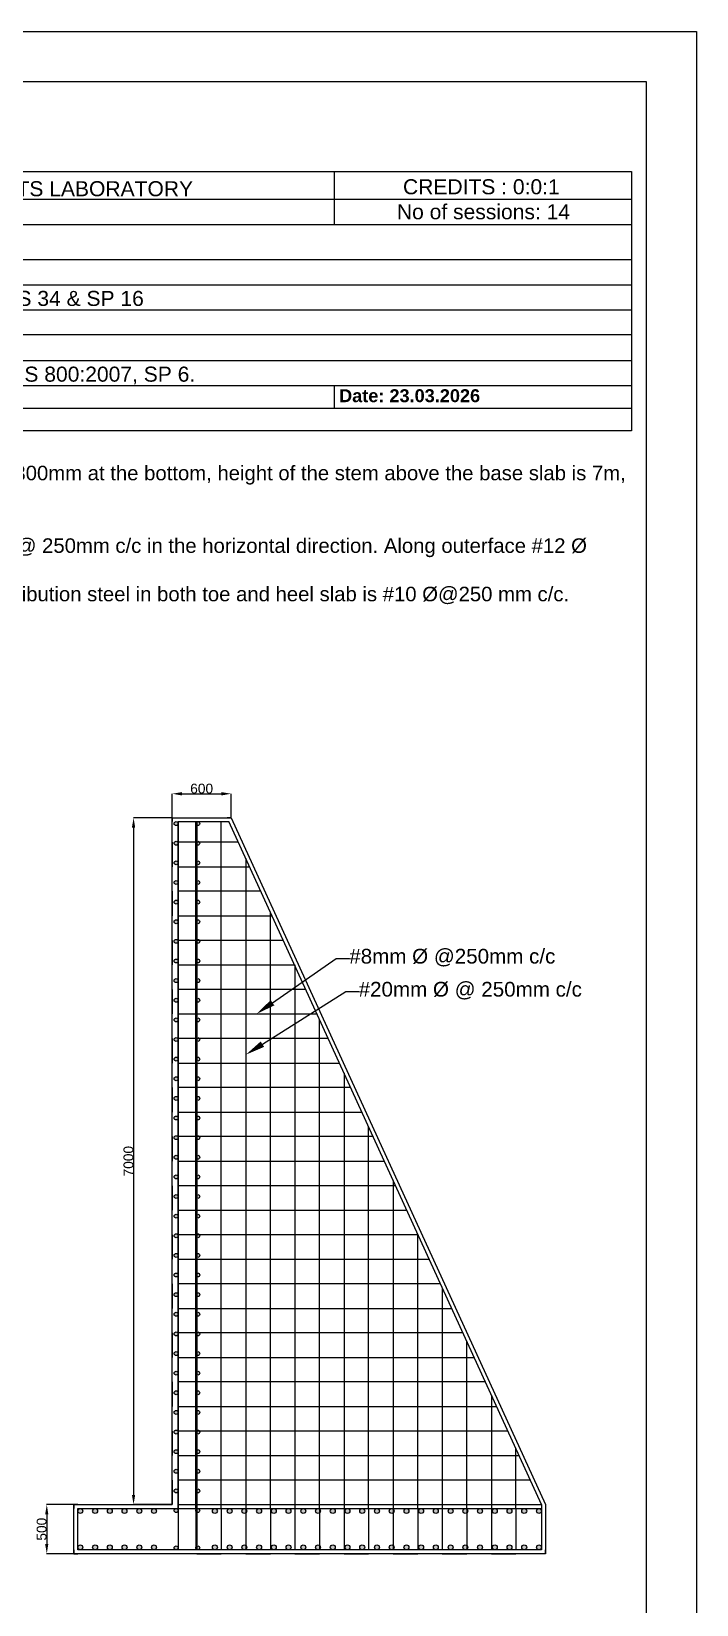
# Model space of a CAD drawing. Header units: millimetres. Extents: x 58889 to 99649, y 11169 to 36356.
# Drawn here: x 69699 to 76471, y 20277 to 36307 of the extents above; entities that cross this region are included whole.
import ezdxf
from ezdxf import colors
from ezdxf.entities.mleader import LeaderData, LeaderLine
from ezdxf.math import Vec2, Vec3

# ---------------------------------------------------------------- set-up
doc = ezdxf.new("R2010")
doc.units = ezdxf.units.MM
doc.styles.get("Standard").update_dxf_attribs({"font": 'arial.ttf'})
doc.dimstyles.new('ISO-25', dxfattribs={"dimtxt": 2.5, "dimasz": 2.5, "dimexe": 1.25, "dimexo": 0.625, "dimtad": 1, "dimtxsty": 'Standard', "dimcen": 2.5, "dimadec": 0, "dimazin": 0, "dimtfac": 1, "dimtmove": 0, "dimatfit": 3, "dimfxl": 1, "dimarcsym": 0})

# ---------------------------------------------------------------- blocks, each defined once
blk = doc.blocks.new('*U58')
blk.add_circle((25, -25), 25)
blk = doc.blocks.new('*U59')
at = {"color": 0, "linetype": 'ByBlock', "lineweight": -2, "transparency": 16777216}
for p in [(70172, 21255), (70322, 21255), (70472, 21255), (70622, 21255), (70772, 21255), (70922, 21255)]:
    blk.add_blockref('*U58', p, dxfattribs=at)
blk = doc.blocks.new('*U65')
blk.add_circle((25, 25), 25)
blk = doc.blocks.new('*U66')
at = {"color": 0, "linetype": 'ByBlock', "lineweight": -2, "transparency": 16777216}
for p in [(70172, 20835), (70322, 20835), (70472, 20835), (70622, 20835), (70772, 20835), (70922, 20835)]:
    blk.add_blockref('*U65', p, dxfattribs=at)
blk = doc.blocks.new('*U60')
blk.add_circle((20, -20), 20)
blk = doc.blocks.new('*U61')
at = {"color": 0, "linetype": 'ByBlock', "lineweight": -2, "transparency": 16777216, "rotation": 269.9999999999999}
for p in [(71192, 28255), (71192, 28055), (71192, 27855), (71192, 27655), (71192, 27455), (71192, 27255), (71192, 27055), (71192, 26855), (71192, 26655), (71192, 26455), (71192, 26255), (71192, 26055), (71192, 25855), (71192, 25655), (71192, 25455), (71192, 25255), (71192, 25055), (71192, 24855), (71192, 24655), (71192, 24455), (71192, 24255), (71192, 24055), (71192, 23855), (71192, 23655), (71192, 23455), (71192, 23255), (71192, 23055), (71192, 22855), (71192, 22655), (71192, 22455), (71192, 22255), (71192, 22055), (71192, 21855), (71192, 21655), (71192, 21455)]:
    blk.add_blockref('*U60', p, dxfattribs=at)
blk = doc.blocks.new('*U62')
blk.add_circle((20, 20), 20)
blk = doc.blocks.new('*U67')
at = {"color": 0, "linetype": 'ByBlock', "lineweight": -2, "transparency": 16777216, "rotation": 269.9999999999999}
for p in [(71372, 28255), (71372, 28055), (71372, 27855), (71372, 27655), (71372, 27455), (71372, 27255), (71372, 27055), (71372, 26855), (71372, 26655), (71372, 26455), (71372, 26255), (71372, 26055), (71372, 25855), (71372, 25655), (71372, 25455), (71372, 25255), (71372, 25055), (71372, 24855), (71372, 24655), (71372, 24455), (71372, 24255), (71372, 24055), (71372, 23855), (71372, 23655), (71372, 23455), (71372, 23255), (71372, 23055), (71372, 22855), (71372, 22655), (71372, 22455), (71372, 22255), (71372, 22055), (71372, 21855), (71372, 21655), (71372, 21455)]:
    blk.add_blockref('*U62', p, dxfattribs=at)
blk = doc.blocks.new('*U68')
blk.add_circle((25, -25), 25)
blk = doc.blocks.new('*U69')
at = {"color": 0, "linetype": 'ByBlock', "lineweight": -2, "transparency": 16777216, "rotation": 180}
for p in [(71592, 20835), (71742, 20835), (71892, 20835), (72042, 20835), (72192, 20835), (72342, 20835), (72492, 20835), (72642, 20835), (72792, 20835), (72942, 20835), (73092, 20835), (73242, 20835), (73392, 20835), (73542, 20835), (73692, 20835), (73842, 20835), (73992, 20835), (74142, 20835), (74292, 20835), (74442, 20835), (74592, 20835), (74742, 20835), (74892, 20835)]:
    blk.add_blockref('*U68', p, dxfattribs=at)
blk = doc.blocks.new('*U63')
blk.add_circle((25, 25), 25)
blk = doc.blocks.new('*U64')
at = {"color": 0, "linetype": 'ByBlock', "lineweight": -2, "transparency": 16777216, "rotation": 180}
for p in [(71592, 21255), (71742, 21255), (71892, 21255), (72042, 21255), (72192, 21255), (72342, 21255), (72492, 21255), (72642, 21255), (72792, 21255), (72942, 21255), (73092, 21255), (73242, 21255), (73392, 21255), (73542, 21255), (73692, 21255), (73842, 21255), (73992, 21255), (74142, 21255), (74292, 21255), (74442, 21255), (74592, 21255), (74742, 21255), (74892, 21255)]:
    blk.add_blockref('*U63', p, dxfattribs=at)
blk = doc.blocks.new('*D85')
at = {"color": 0, "lineweight": -2, "transparency": 16777216}
for p, q in [((71131, 28295), (70737, 28295)), ((70739, 28195), (70739, 21395)), ((71131, 21295), (70737, 21295))]:
    blk.add_line(p, q, dxfattribs=at)
at = {"color": 0, "transparency": 16777216}
for points in [[(70722, 28195), (70755, 28195), (70739, 28295)], [(70722, 21395), (70755, 21395), (70739, 21295)]]:
    blk.add_solid(points, dxfattribs=at)
at = {"layer": 'Defpoints', "color": 0, "transparency": 16777216}
for p in [(71132, 28295), (70739, 21295), (71132, 21295)]:
    blk.add_point(p, dxfattribs=at)
at = {"color": 0, "transparency": 16777216, "insert": (70687, 24795), "char_height": 100, "attachment_point": 5, "rotation": 90}
blk.add_mtext('7000', dxfattribs=at)
blk = doc.blocks.new('*D86')
at = {"color": 0, "lineweight": -2, "transparency": 16777216}
for p, q in [((71132, 28296), (71132, 28540)), ((71232, 28539), (71632, 28539)), ((71732, 28296), (71732, 28540))]:
    blk.add_line(p, q, dxfattribs=at)
at = {"color": 0, "transparency": 16777216}
for points in [[(71232, 28556), (71232, 28522), (71132, 28539)], [(71632, 28556), (71632, 28522), (71732, 28539)]]:
    blk.add_solid(points, dxfattribs=at)
at = {"layer": 'Defpoints', "color": 0, "transparency": 16777216}
for p in [(71732, 28539), (71132, 28295), (71732, 28295)]:
    blk.add_point(p, dxfattribs=at)
at = {"color": 0, "transparency": 16777216, "insert": (71432, 28591), "char_height": 100, "attachment_point": 5}
blk.add_mtext('600', dxfattribs=at)
blk = doc.blocks.new('*D87')
at = {"color": 0, "lineweight": -2, "transparency": 16777216}
for p, q in [((70131, 21295), (69853, 21295)), ((69855, 21195), (69855, 20895)), ((70131, 20795), (69853, 20795))]:
    blk.add_line(p, q, dxfattribs=at)
at = {"color": 0, "transparency": 16777216}
for points in [[(69838, 21195), (69871, 21195), (69855, 21295)], [(69838, 20895), (69871, 20895), (69855, 20795)]]:
    blk.add_solid(points, dxfattribs=at)
at = {"layer": 'Defpoints', "color": 0, "transparency": 16777216}
for p in [(70132, 21295), (69855, 20795), (70132, 20795)]:
    blk.add_point(p, dxfattribs=at)
at = {"color": 0, "transparency": 16777216, "insert": (69803, 21045), "char_height": 100, "attachment_point": 5, "rotation": 90}
blk.add_mtext('500', dxfattribs=at)

msp = doc.modelspace()

# ---------------------------------------------------------------- hatches: boundary and pattern name
at = {"true_color": 0x000000}
h = msp.add_hatch(color=18, dxfattribs=at)
h.dxf.hatch_style = 1
h.paths.add_polyline_path([(71382.049, 25045.029), (71374.729, 25045.029, 0.131652498), (71372.049, 25035.029, 0.267949192), (71382.049, 25017.709)])
h.paths.add_polyline_path([(71412.049, 25435.029, 0.577350269), (71382.049, 25452.35), (71382.049, 25417.709, 0.577350269)])
h.paths.add_polyline_path([(71382.049, 25452.35, 0.267949192), (71372.049, 25435.029, 0.267949192), (71382.049, 25417.709)])
h.paths.add_polyline_path([(71412.049, 25635.029, 0.577350269), (71382.049, 25652.35), (71382.049, 25617.709, 0.577350269)])
h.paths.add_polyline_path([(71382.049, 25652.35, 0.267949192), (71372.049, 25635.029, 0.267949192), (71382.049, 25617.709)])
h.paths.add_polyline_path([(71382.049, 25852.35), (71382.049, 25817.709, 0.577350269), (71412.049, 25835.029, 0.577350269)])
h.paths.add_polyline_path([(71382.049, 25852.35, 0.267949192), (71372.049, 25835.029, 0.267949192), (71382.049, 25817.709)])
h.paths.add_polyline_path([(71382.049, 26052.35, 0.267949192), (71372.049, 26035.029, 0.267949192), (71382.049, 26017.709)])
h.paths.add_polyline_path([(71382.049, 26052.35), (71382.049, 26017.709, 0.577350269), (71412.049, 26035.029, 0.577350269)])
h.paths.add_polyline_path([(71412.049, 26235.029, 0.577350269), (71382.049, 26252.35), (71382.049, 26217.709, 0.577350269)])
h.paths.add_polyline_path([(71382.049, 26252.35, 0.267949192), (71372.049, 26235.029, 0.267949192), (71382.049, 26217.709)])
h.paths.add_polyline_path([(71382.049, 26452.35), (71382.049, 26417.709, 0.577350269), (71412.049, 26435.029, 0.577350269)])
h.paths.add_polyline_path([(71382.049, 26452.35, 0.267949192), (71372.049, 26435.029, 0.267949192), (71382.049, 26417.709)])
h.paths.add_polyline_path([(71412.049, 26635.029, 0.577350269), (71382.049, 26652.35), (71382.049, 26617.709, 0.577350269)])
h.paths.add_polyline_path([(71382.049, 26652.35, 0.267949192), (71372.049, 26635.029, 0.267949192), (71382.049, 26617.709)])
h.paths.add_polyline_path([(71382.049, 26852.35), (71382.049, 26817.709, 0.577350269), (71412.049, 26835.029, 0.577350269)])
h.paths.add_polyline_path([(71382.049, 26852.35, 0.267949192), (71372.049, 26835.029, 0.267949192), (71382.049, 26817.709)])
h.paths.add_polyline_path([(71412.049, 27035.029, 0.131652498), (71409.37, 27045.029), (71382.049, 27045.029), (71382.049, 27017.709, 0.577350269)])
h.paths.add_polyline_path([(71382.049, 27052.35, 0.131652498), (71374.729, 27045.029), (71382.049, 27045.029)])
h.paths.add_polyline_path([(71382.049, 27052.35), (71382.049, 27045.029), (71409.37, 27045.029, 0.414213562)])
h.paths.add_polyline_path([(71382.049, 27045.029), (71374.729, 27045.029, 0.131652498), (71372.049, 27035.029, 0.267949192), (71382.049, 27017.709)])
h.paths.add_polyline_path([(71382.049, 27252.35), (71382.049, 27217.709, 0.577350269), (71412.049, 27235.029, 0.577350269)])
h.paths.add_polyline_path([(71382.049, 27252.35, 0.267949192), (71372.049, 27235.029, 0.267949192), (71382.049, 27217.709)])
h.paths.add_polyline_path([(71382.049, 27452.35), (71382.049, 27417.709, 0.577350269), (71412.049, 27435.029, 0.577350269)])
h.paths.add_polyline_path([(71382.049, 27452.35, 0.267949192), (71372.049, 27435.029, 0.267949192), (71382.049, 27417.709)])
h.paths.add_polyline_path([(71382.049, 27652.35), (71382.049, 27617.709, 0.577350269), (71412.049, 27635.029, 0.577350269)])
h.paths.add_polyline_path([(71382.049, 27652.35, 0.267949192), (71372.049, 27635.029, 0.267949192), (71382.049, 27617.709)])
h.paths.add_polyline_path([(71412.049, 27835.029, 0.577350269), (71382.049, 27852.35), (71382.049, 27817.709, 0.577350269)])
h.paths.add_polyline_path([(71382.049, 27852.35, 0.267949192), (71372.049, 27835.029, 0.267949192), (71382.049, 27817.709)])
h.paths.add_polyline_path([(71409.37, 28045.029), (71382.049, 28045.029), (71382.049, 28017.709, 0.577350269), (71412.049, 28035.029, 0.131652498)])
h.paths.add_polyline_path([(71382.049, 28052.35, 0.131652498), (71374.729, 28045.029), (71382.049, 28045.029)])
h.paths.add_polyline_path([(71382.049, 28052.35), (71382.049, 28045.029), (71409.37, 28045.029, 0.414213562)])
h.paths.add_polyline_path([(71382.049, 28045.029), (71374.729, 28045.029, 0.131652498), (71372.049, 28035.029, 0.267949192), (71382.049, 28017.709)])
h.paths.add_polyline_path([(71412.049, 28235.029, 0.577350269), (71382.049, 28252.35), (71382.049, 28217.709, 0.577350269)])
h.paths.add_polyline_path([(71382.049, 28252.35, 0.267949192), (71372.049, 28235.029, 0.267949192), (71382.049, 28217.709)])
h.paths.add_polyline_path([(71192.049, 28235.029, 1), (71152.049, 28235.029, 1)])
h.paths.add_polyline_path([(71192.049, 28035.029, 1), (71152.049, 28035.029, 1)])
h.paths.add_polyline_path([(71192.049, 27835.029, 1), (71152.049, 27835.029, 1)])
h.paths.add_polyline_path([(71192.049, 27635.029, 1), (71152.049, 27635.029, 1)])
h.paths.add_polyline_path([(71152.049, 27435.029, 1), (71192.049, 27435.029, 1)])
h.paths.add_polyline_path([(71192.049, 27235.029, 1), (71152.049, 27235.029, 1)])
h.paths.add_polyline_path([(71152.049, 27035.029, 1), (71192.049, 27035.029, 1)])
h.paths.add_polyline_path([(71152.049, 26835.029, 1), (71192.049, 26835.029, 1)])
h.paths.add_polyline_path([(71152.049, 26635.029, 1), (71192.049, 26635.029, 1)])
h.paths.add_polyline_path([(71192.049, 26435.029, 1), (71152.049, 26435.029, 1)])
h.paths.add_polyline_path([(71192.049, 26235.029, 1), (71152.049, 26235.029, 1)])
h.paths.add_polyline_path([(71152.049, 26035.029, 1), (71192.049, 26035.029, 1)])
h.paths.add_polyline_path([(71152.049, 25835.029, 1), (71192.049, 25835.029, 1)])
h.paths.add_polyline_path([(71152.049, 25635.029, 1), (71192.049, 25635.029, 1)])
h.paths.add_polyline_path([(71152.049, 25435.029, 1), (71192.049, 25435.029, 1)])
h.paths.add_polyline_path([(71152.049, 25235.029, 1), (71192.049, 25235.029, 1)])
h.paths.add_polyline_path([(71192.049, 25035.029, 1), (71152.049, 25035.029, 1)])
h.paths.add_polyline_path([(71192.049, 24835.029, 1), (71152.049, 24835.029, 1)])
h.paths.add_polyline_path([(71192.049, 24635.029, 1), (71152.049, 24635.029, 1)])
h.paths.add_polyline_path([(71152.049, 24435.029, 1), (71192.049, 24435.029, 1)])
h.paths.add_polyline_path([(71192.049, 24235.029, 1), (71152.049, 24235.029, 1)])
h.paths.add_polyline_path([(71192.049, 24035.029, 1), (71152.049, 24035.029, 1)])
h.paths.add_polyline_path([(71192.049, 23835.029, 1), (71152.049, 23835.029, 1)])
h.paths.add_polyline_path([(71192.049, 23635.029, 1), (71152.049, 23635.029, 1)])
h.paths.add_polyline_path([(71192.049, 23435.029, 1), (71152.049, 23435.029, 1)])
h.paths.add_polyline_path([(71192.049, 23235.029, 1), (71152.049, 23235.029, 1)])
h.paths.add_polyline_path([(71152.049, 23035.029, 1), (71192.049, 23035.029, 1)])
h.paths.add_polyline_path([(71192.049, 22835.029, 1), (71152.049, 22835.029, 1)])
h.paths.add_polyline_path([(71152.049, 22635.029, 1), (71192.049, 22635.029, 1)])
h.paths.add_polyline_path([(71152.049, 22435.029, 1), (71192.049, 22435.029, 1)])
h.paths.add_polyline_path([(71152.049, 22235.029, 1), (71192.049, 22235.029, 1)])
h.paths.add_polyline_path([(61389.315, 21230.029, 1), (61439.315, 21230.029, 1)])
h.paths.add_polyline_path([(61589.315, 21230.029, 1), (61539.315, 21230.029, 1)])
h.paths.add_polyline_path([(61739.315, 21230.029, 1), (61689.315, 21230.029, 1)])
h.paths.add_polyline_path([(61839.315, 21230.029, 1), (61889.315, 21230.029, 1)])
h.paths.add_polyline_path([(61989.315, 21230.029, 1), (62039.315, 21230.029, 1)])
h.paths.add_polyline_path([(62139.315, 21230.029, 1), (62189.315, 21230.029, 1)])
h.paths.add_polyline_path([(62369.315, 21235.029, 1), (62409.315, 21235.029, 1)])
h.paths.add_polyline_path([(62629.315, 21235.029, 1), (62589.315, 21235.029, 1)])
h.paths.add_polyline_path([(62809.315, 21230.029, 1), (62759.315, 21230.029, 1)])
h.paths.add_polyline_path([(62909.315, 21230.029, 1), (62959.315, 21230.029, 1)])
h.paths.add_polyline_path([(63109.315, 21230.029, 1), (63059.315, 21230.029, 1)])
h.paths.add_polyline_path([(63259.315, 21230.029, 1), (63209.315, 21230.029, 1)])
h.paths.add_polyline_path([(63409.315, 21230.029, 1), (63359.315, 21230.029, 1)])
h.paths.add_polyline_path([(63509.315, 21230.029, 1), (63559.315, 21230.029, 1)])
h.paths.add_polyline_path([(63709.315, 21230.029, 1), (63659.315, 21230.029, 1)])
h.paths.add_polyline_path([(63859.315, 21230.029, 1), (63809.315, 21230.029, 1)])
h.paths.add_polyline_path([(63959.315, 21230.029, 1), (64009.315, 21230.029, 1)])
h.paths.add_polyline_path([(64159.315, 21230.029, 1), (64109.315, 21230.029, 1)])
h.paths.add_polyline_path([(64309.315, 21230.029, 1), (64259.315, 21230.029, 1)])
h.paths.add_polyline_path([(64459.315, 21230.029, 1), (64409.315, 21230.029, 1)])
h.paths.add_polyline_path([(64609.315, 21230.029, 1), (64559.315, 21230.029, 1)])
h.paths.add_polyline_path([(64759.315, 21230.029, 1), (64709.315, 21230.029, 1)])
h.paths.add_polyline_path([(64909.315, 21230.029, 1), (64859.315, 21230.029, 1)])
h.paths.add_polyline_path([(65059.315, 21230.029, 1), (65009.315, 21230.029, 1)])
h.paths.add_polyline_path([(65209.315, 21230.029, 1), (65159.315, 21230.029, 1)])
h.paths.add_polyline_path([(65359.315, 21230.029, 1), (65309.315, 21230.029, 1)])
h.paths.add_polyline_path([(61439.315, 20860.029, 1), (61389.315, 20860.029, 1)])
h.paths.add_polyline_path([(61589.315, 20860.029, 1), (61539.315, 20860.029, 1)])
h.paths.add_polyline_path([(61739.315, 20860.029, 1), (61689.315, 20860.029, 1)])
h.paths.add_polyline_path([(61889.315, 20860.029, 1), (61839.315, 20860.029, 1)])
h.paths.add_polyline_path([(62039.315, 20860.029, 1), (61989.315, 20860.029, 1)])
h.paths.add_polyline_path([(62189.315, 20860.029, 1), (62139.315, 20860.029, 1)])
h.paths.add_polyline_path([(62369.315, 20855.029, 1), (62409.315, 20855.029, 1)])
h.paths.add_polyline_path([(62589.315, 20855.029, 1), (62629.315, 20855.029, 1)])
h.paths.add_polyline_path([(62759.315, 20860.029, 1), (62809.315, 20860.029, 1)])
h.paths.add_polyline_path([(62909.315, 20860.029, 1), (62959.315, 20860.029, 1)])
h.paths.add_polyline_path([(63109.315, 20860.029, 1), (63059.315, 20860.029, 1)])
h.paths.add_polyline_path([(63209.315, 20860.029, 1), (63259.315, 20860.029, 1)])
h.paths.add_polyline_path([(63359.315, 20860.029, 1), (63409.315, 20860.029, 1)])
h.paths.add_polyline_path([(63559.315, 20860.029, 1), (63509.315, 20860.029, 1)])
h.paths.add_polyline_path([(63709.315, 20860.029, 1), (63659.315, 20860.029, 1)])
h.paths.add_polyline_path([(63859.315, 20860.029, 1), (63809.315, 20860.029, 1)])
h.paths.add_polyline_path([(64009.315, 20860.029, 1), (63959.315, 20860.029, 1)])
h.paths.add_polyline_path([(64159.315, 20860.029, 1), (64109.315, 20860.029, 1)])
h.paths.add_polyline_path([(64309.315, 20860.029, 1), (64259.315, 20860.029, 1)])
h.paths.add_polyline_path([(64459.315, 20860.029, 1), (64409.315, 20860.029, 1)])
h.paths.add_polyline_path([(64609.315, 20860.029, 1), (64559.315, 20860.029, 1)])
h.paths.add_polyline_path([(64759.315, 20860.029, 1), (64709.315, 20860.029, 1)])
h.paths.add_polyline_path([(64859.315, 20860.029, 1), (64909.315, 20860.029, 1)])
h.paths.add_polyline_path([(65009.315, 20860.029, 1), (65059.315, 20860.029, 1)])
h.paths.add_polyline_path([(65209.315, 20860.029, 1), (65159.315, 20860.029, 1)])
h.paths.add_polyline_path([(65309.315, 20860.029, 1), (65359.315, 20860.029, 1)])
h.paths.add_polyline_path([(62409.315, 21435.029, 1), (62369.315, 21435.029, 1)])
h.paths.add_polyline_path([(62369.315, 21635.029, 1), (62409.315, 21635.029, 1)])
h.paths.add_polyline_path([(62409.315, 21835.029, 1), (62369.315, 21835.029, 1)])
h.paths.add_polyline_path([(62409.315, 22035.029, 1), (62369.315, 22035.029, 1)])
h.paths.add_polyline_path([(62369.315, 22435.029, 1), (62409.315, 22435.029, 1)])
h.paths.add_polyline_path([(62369.315, 22235.029, 1), (62409.315, 22235.029, 1)])
h.paths.add_polyline_path([(65509.315, 21230.029, 1), (65459.315, 21230.029, 1)])
h.paths.add_polyline_path([(65659.315, 21230.029, 1), (65609.315, 21230.029, 1)])
h.paths.add_polyline_path([(65809.315, 21230.029, 1), (65759.315, 21230.029, 1)])
h.paths.add_polyline_path([(65959.315, 21230.029, 1), (65909.315, 21230.029, 1)])
h.paths.add_polyline_path([(66109.315, 21230.029, 1), (66059.315, 21230.029, 1)])
h.paths.add_polyline_path([(66059.315, 20860.029, 1), (66109.315, 20860.029, 1)])
h.paths.add_polyline_path([(65959.315, 20860.029, 1), (65909.315, 20860.029, 1)])
h.paths.add_polyline_path([(65759.315, 20860.029, 1), (65809.315, 20860.029, 1)])
h.paths.add_polyline_path([(65609.315, 20860.029, 1), (65659.315, 20860.029, 1)])
h.paths.add_polyline_path([(65459.315, 20860.029, 1), (65509.315, 20860.029, 1)])
h.paths.add_polyline_path([(62369.315, 22635.029, 1), (62409.315, 22635.029, 1)])
h.paths.add_polyline_path([(62369.315, 22835.029, 1), (62409.315, 22835.029, 1)])
h.paths.add_polyline_path([(62369.315, 23035.029, 1), (62409.315, 23035.029, 1)])
h.paths.add_polyline_path([(62409.315, 23235.029, 1), (62369.315, 23235.029, 1)])
h.paths.add_polyline_path([(62369.315, 23435.029, 1), (62409.315, 23435.029, 1)])
h.paths.add_polyline_path([(62369.315, 23635.029, 1), (62409.315, 23635.029, 1)])
h.paths.add_polyline_path([(62369.315, 23835.029, 1), (62409.315, 23835.029, 1)])
h.paths.add_polyline_path([(62409.315, 24035.029, 1), (62369.315, 24035.029, 1)])
h.paths.add_polyline_path([(62409.315, 24235.029, 1), (62369.315, 24235.029, 1)])
h.paths.add_polyline_path([(62369.315, 24435.029, 1), (62409.315, 24435.029, 1)])
h.paths.add_polyline_path([(62409.315, 24635.029, 1), (62369.315, 24635.029, 1)])
h.paths.add_polyline_path([(62369.315, 24835.029, 1), (62409.315, 24835.029, 1)])
h.paths.add_polyline_path([(62369.315, 26035.029, 1), (62409.315, 26035.029, 1)])
h.paths.add_polyline_path([(62409.315, 25835.029, 1), (62369.315, 25835.029, 1)])
h.paths.add_polyline_path([(62409.315, 25635.029, 1), (62369.315, 25635.029, 1)])
h.paths.add_polyline_path([(62409.315, 25435.029, 1), (62369.315, 25435.029, 1)])
h.paths.add_polyline_path([(62409.315, 25235.029, 1), (62369.315, 25235.029, 1)])
h.paths.add_polyline_path([(62409.315, 25035.029, 1), (62369.315, 25035.029, 1)])
h.paths.add_polyline_path([(62369.315, 26235.029, 1), (62409.315, 26235.029, 1)])
h.paths.add_polyline_path([(62369.315, 26635.029, 1), (62409.315, 26635.029, 1)])
h.paths.add_polyline_path([(62369.315, 26435.029, 1), (62409.315, 26435.029, 1)])
h.paths.add_polyline_path([(62409.315, 27035.029, 1), (62369.315, 27035.029, 1)])
h.paths.add_polyline_path([(62409.315, 26835.029, 1), (62369.315, 26835.029, 1)])
h.paths.add_polyline_path([(62369.315, 27435.029, 1), (62409.315, 27435.029, 1)])
h.paths.add_polyline_path([(62369.315, 27235.029, 1), (62409.315, 27235.029, 1)])
h.paths.add_polyline_path([(62409.315, 28235.029, 1), (62369.315, 28235.029, 1)])
h.paths.add_polyline_path([(62409.315, 28035.029, 1), (62369.315, 28035.029, 1)])
h.paths.add_polyline_path([(62409.315, 27835.029, 1), (62369.315, 27835.029, 1)])
h.paths.add_polyline_path([(62409.315, 27635.029, 1), (62369.315, 27635.029, 1)])
h = msp.add_hatch(color=18, dxfattribs=at)
h.dxf.hatch_style = 1
h.paths.add_polyline_path([(71192.049, 21435.029, 1), (71152.049, 21435.029, 1)])
h.paths.add_polyline_path([(71192.049, 21635.029, 1), (71152.049, 21635.029, 1)])
h.paths.add_polyline_path([(71192.049, 21835.029, 1), (71152.049, 21835.029, 1)])
h.paths.add_polyline_path([(71152.049, 22035.029, 1), (71192.049, 22035.029, 1)])
h.paths.add_polyline_path([(71409.37, 22045.029), (71382.049, 22045.029), (71382.049, 22017.709, 0.577350269), (71412.049, 22035.029, 0.131652498)])
h.paths.add_polyline_path([(71412.049, 21835.029, 0.577350269), (71382.049, 21852.35), (71382.049, 21817.709, 0.577350269)])
h.paths.add_polyline_path([(71412.049, 21635.029, 0.577350269), (71382.049, 21652.35), (71382.049, 21617.709, 0.577350269)])
h.paths.add_polyline_path([(71382.049, 21652.35, 0.267949192), (71372.049, 21635.029, 0.267949192), (71382.049, 21617.709)])
h.paths.add_polyline_path([(71382.049, 21852.35, 0.267949192), (71372.049, 21835.029, 0.267949192), (71382.049, 21817.709)])
h.paths.add_polyline_path([(71412.049, 22235.029, 0.577350269), (71382.049, 22252.35), (71382.049, 22217.709, 0.577350269)])
h.paths.add_polyline_path([(71382.049, 22252.35, 0.267949192), (71372.049, 22235.029, 0.267949192), (71382.049, 22217.709)])
h.paths.add_polyline_path([(71412.049, 22435.029, 0.577350269), (71382.049, 22452.35), (71382.049, 22417.709, 0.577350269)])
h.paths.add_polyline_path([(71382.049, 22452.35, 0.267949192), (71372.049, 22435.029, 0.267949192), (71382.049, 22417.709)])
h.paths.add_polyline_path([(71412.049, 22635.029, 0.577350269), (71382.049, 22652.35), (71382.049, 22617.709, 0.577350269)])
h.paths.add_polyline_path([(71382.049, 22652.35, 0.267949192), (71372.049, 22635.029, 0.267949192), (71382.049, 22617.709)])
h.paths.add_polyline_path([(71412.049, 22835.029, 0.577350269), (71382.049, 22852.35), (71382.049, 22817.709, 0.577350269)])
h.paths.add_polyline_path([(71382.049, 22852.35, 0.267949192), (71372.049, 22835.029, 0.267949192), (71382.049, 22817.709)])
h.paths.add_polyline_path([(71412.049, 23035.029, 0.131652498), (71409.37, 23045.029), (71382.049, 23045.029), (71382.049, 23017.709, 0.577350269)])
h.paths.add_polyline_path([(71382.049, 23045.029), (71374.729, 23045.029, 0.131652498), (71372.049, 23035.029, 0.267949192), (71382.049, 23017.709)])
h.paths.add_polyline_path([(71382.049, 23052.35, 0.131652498), (71374.729, 23045.029), (71382.049, 23045.029)])
h.paths.add_polyline_path([(71382.049, 23052.35), (71382.049, 23045.029), (71409.37, 23045.029, 0.414213562)])
h.paths.add_polyline_path([(71412.049, 23235.029, 0.577350269), (71382.049, 23252.35), (71382.049, 23217.709, 0.577350269)])
h.paths.add_polyline_path([(71382.049, 23252.35, 0.267949192), (71372.049, 23235.029, 0.267949192), (71382.049, 23217.709)])
h.paths.add_polyline_path([(71382.049, 23452.35), (71382.049, 23417.709, 0.577350269), (71412.049, 23435.029, 0.577350269)])
h.paths.add_polyline_path([(71382.049, 23452.35, 0.267949192), (71372.049, 23435.029, 0.267949192), (71382.049, 23417.709)])
h.paths.add_polyline_path([(71382.049, 23652.35, 0.267949192), (71372.049, 23635.029, 0.267949192), (71382.049, 23617.709)])
h.paths.add_polyline_path([(71382.049, 23652.35), (71382.049, 23617.709, 0.577350269), (71412.049, 23635.029, 0.577350269)])
h.paths.add_polyline_path([(71412.049, 23835.029, 0.577350269), (71382.049, 23852.35), (71382.049, 23817.709, 0.577350269)])
h.paths.add_polyline_path([(71382.049, 23852.35, 0.267949192), (71372.049, 23835.029, 0.267949192), (71382.049, 23817.709)])
h.paths.add_polyline_path([(71412.049, 24035.029, 0.131652498), (71409.37, 24045.029), (71382.049, 24045.029), (71382.049, 24017.709, 0.577350269)])
h.paths.add_polyline_path([(71382.049, 24045.029), (71374.729, 24045.029, 0.131652498), (71372.049, 24035.029, 0.267949192), (71382.049, 24017.709)])
h.paths.add_polyline_path([(71382.049, 24052.35, 0.131652498), (71374.729, 24045.029), (71382.049, 24045.029)])
h.paths.add_polyline_path([(71382.049, 24052.35), (71382.049, 24045.029), (71409.37, 24045.029, 0.414213562)])
h.paths.add_polyline_path([(71412.049, 24235.029, 0.577350269), (71382.049, 24252.35), (71382.049, 24217.709, 0.577350269)])
h.paths.add_polyline_path([(71382.049, 24252.35, 0.267949192), (71372.049, 24235.029, 0.267949192), (71382.049, 24217.709)])
h.paths.add_polyline_path([(71382.049, 24452.35), (71382.049, 24417.709, 0.577350269), (71412.049, 24435.029, 0.577350269)])
h.paths.add_polyline_path([(71382.049, 24452.35, 0.267949192), (71372.049, 24435.029, 0.267949192), (71382.049, 24417.709)])
h.paths.add_polyline_path([(71382.049, 24652.35), (71382.049, 24617.709, 0.577350269), (71412.049, 24635.029, 0.577350269)])
h.paths.add_polyline_path([(71382.049, 24652.35, 0.267949192), (71372.049, 24635.029, 0.267949192), (71382.049, 24617.709)])
h.paths.add_polyline_path([(71412.049, 24835.029, 0.577350269), (71382.049, 24852.35), (71382.049, 24817.709, 0.577350269)])
h.paths.add_polyline_path([(71382.049, 24852.35, 0.267949192), (71372.049, 24835.029, 0.267949192), (71382.049, 24817.709)])
h.paths.add_polyline_path([(71412.049, 25035.029, 0.577350269), (71382.049, 25052.35), (71382.049, 25017.709, 0.577350269)])
h.paths.add_polyline_path([(71382.049, 25052.35, 0.267949192), (71372.049, 25035.029, 0.267949192), (71382.049, 25017.709)])
h.paths.add_polyline_path([(71382.049, 25045.029), (71374.729, 25045.029, 0.131652498), (71372.049, 25035.029, 0.267949192), (71382.049, 25017.709)], flags=17)
h.paths.add_polyline_path([(71412.049, 25235.029, 0.577350269), (71382.049, 25252.35), (71382.049, 25217.709, 0.577350269)])
h.paths.add_polyline_path([(71382.049, 25252.35, 0.267949192), (71372.049, 25235.029, 0.267949192), (71382.049, 25217.709)])
h = msp.add_hatch(color=18, dxfattribs=at)
h.dxf.hatch_style = 1
h.paths.add_polyline_path([(71382.049, 21252.35, 0.267949192), (71372.049, 21235.029, 0.267949192), (71382.049, 21217.709)])
h.paths.add_polyline_path([(71382.049, 21452.35), (71382.049, 21417.709, 0.577350269), (71412.049, 21435.029, 0.577350269)])
h.paths.add_polyline_path([(71382.049, 21452.35, 0.267949192), (71372.049, 21435.029, 0.267949192), (71382.049, 21417.709)])
h.paths.add_polyline_path([(71382.049, 20872.35, 0.267949192), (71372.049, 20855.029, 0.267949192), (71382.049, 20837.709)])
h.paths.add_polyline_path([(71382.049, 22052.35), (71382.049, 22017.709, 0.577350269), (71412.049, 22035.029, 0.577350269)])
h.paths.add_polyline_path([(71382.049, 22052.35, 0.131652498), (71374.729, 22045.029), (71382.049, 22045.029)])
h.paths.add_polyline_path([(71382.049, 22045.029), (71374.729, 22045.029, 0.131652498), (71372.049, 22035.029, 0.267949192), (71382.049, 22017.709)])
h = msp.add_hatch(color=18, dxfattribs=at)
h.dxf.hatch_style = 1
h.paths.add_polyline_path([(70172.049, 21230.029, 1), (70222.049, 21230.029, 1)])
h.paths.add_polyline_path([(70372.049, 21230.029, 1), (70322.049, 21230.029, 1)])
h.paths.add_polyline_path([(70522.049, 21230.029, 1), (70472.049, 21230.029, 1)])
h.paths.add_polyline_path([(70672.049, 21230.029, 1), (70622.049, 21230.029, 1)])
h.paths.add_polyline_path([(70822.049, 21230.029, 1), (70772.049, 21230.029, 1)])
h.paths.add_polyline_path([(70972.049, 21230.029, 1), (70922.049, 21230.029, 1)])
h.paths.add_polyline_path([(70922.049, 20860.029, 1), (70972.049, 20860.029, 1)])
h.paths.add_polyline_path([(70822.049, 20860.029, 1), (70772.049, 20860.029, 1)])
h.paths.add_polyline_path([(70672.049, 20860.029, 1), (70622.049, 20860.029, 1)])
h.paths.add_polyline_path([(70522.049, 20860.029, 1), (70472.049, 20860.029, 1)])
h.paths.add_polyline_path([(70322.049, 20860.029, 1), (70372.049, 20860.029, 1)])
h.paths.add_polyline_path([(70222.049, 20860.029, 1), (70172.049, 20860.029, 1)])
h.paths.add_polyline_path([(71192.049, 21235.029, 1), (71152.049, 21235.029, 1)])
h.paths.add_polyline_path([(71412.049, 21235.029, 0.577350269), (71382.049, 21252.35), (71382.049, 21217.709, 0.577350269)])
h.paths.add_polyline_path([(71382.049, 21252.35, 0.267949192), (71372.049, 21235.029, 0.267949192), (71382.049, 21217.709)])
h.paths.add_polyline_path([(71412.049, 20855.029, 0.577350269), (71382.049, 20872.35), (71382.049, 20837.709, 0.577350269)])
h.paths.add_polyline_path([(71382.049, 20872.35, 0.267949192), (71372.049, 20855.029, 0.267949192), (71382.049, 20837.709)])
h.paths.add_polyline_path([(71592.049, 20860.029, 1), (71542.049, 20860.029, 1)])
h.paths.add_polyline_path([(71592.049, 21230.029, 1), (71542.049, 21230.029, 1)])
h.paths.add_polyline_path([(71152.049, 20855.029, 1), (71192.049, 20855.029, 1)])
h.paths.add_polyline_path([(71742.049, 21230.029, 1), (71692.049, 21230.029, 1)])
h.paths.add_polyline_path([(71882.049, 21250.029, 0.618033989), (71842.049, 21230.029, 0.618033989), (71882.049, 21210.029)])
h.paths.add_polyline_path([(72042.049, 21230.029, 1), (71992.049, 21230.029, 1)])
h.paths.add_polyline_path([(72192.049, 21230.029, 1), (72142.049, 21230.029, 1)])
h.paths.add_polyline_path([(72342.049, 21230.029, 1), (72292.049, 21230.029, 1)])
h.paths.add_polyline_path([(71892.049, 21230.029, 0.236067978), (71882.049, 21250.029), (71882.049, 21210.029, 0.236067978)])
h.paths.add_polyline_path([(71742.049, 20860.029, 1), (71692.049, 20860.029, 1)])
h.paths.add_polyline_path([(71882.049, 20880.029, 0.618033989), (71842.049, 20860.029, 0.618033989), (71882.049, 20840.029)])
h.paths.add_polyline_path([(71882.049, 20880.029), (71882.049, 20840.029, 0.236067978), (71892.049, 20860.029, 0.236067978)])
h.paths.add_polyline_path([(72042.049, 20860.029, 1), (71992.049, 20860.029, 1)])
h.paths.add_polyline_path([(72192.049, 20860.029, 1), (72142.049, 20860.029, 1)])
h.paths.add_polyline_path([(72342.049, 20860.029, 1), (72292.049, 20860.029, 1)])
h.paths.add_polyline_path([(72492.049, 20860.029, 1), (72442.049, 20860.029, 1)])
h.paths.add_polyline_path([(72632.049, 20880.029, 0.618033989), (72592.049, 20860.029, 0.618033989), (72632.049, 20840.029)])
h.paths.add_polyline_path([(72632.049, 20880.029), (72632.049, 20840.029, 0.236067978), (72642.049, 20860.029, 0.236067978)])
h.paths.add_polyline_path([(72742.049, 20860.029, 1), (72792.049, 20860.029, 1)])
h.paths.add_polyline_path([(72632.049, 21250.029), (72632.049, 21210.029, 0.236067978), (72642.049, 21230.029, 0.236067978)])
h.paths.add_polyline_path([(72632.049, 21250.029, 0.618033989), (72592.049, 21230.029, 0.618033989), (72632.049, 21210.029)])
h.paths.add_polyline_path([(72492.049, 21230.029, 1), (72442.049, 21230.029, 1)])
h.paths.add_polyline_path([(72792.049, 21230.029, 1), (72742.049, 21230.029, 1)])
h.paths.add_polyline_path([(72942.049, 21230.029, 1), (72892.049, 21230.029, 1)])
h.paths.add_polyline_path([(72892.049, 20860.029, 1), (72942.049, 20860.029, 1)])
h.paths.add_polyline_path([(73042.049, 20860.029, 1), (73092.049, 20860.029, 1)])
h.paths.add_polyline_path([(73092.049, 21230.029, 1), (73042.049, 21230.029, 1)])
h.paths.add_polyline_path([(73242.049, 21230.029, 1), (73192.049, 21230.029, 1)])
h.paths.add_polyline_path([(73192.049, 20860.029, 1), (73242.049, 20860.029, 1)])
h.paths.add_polyline_path([(73382.049, 20880.029, 0.618033989), (73342.049, 20860.029, 0.618033989), (73382.049, 20840.029)])
h.paths.add_polyline_path([(73382.049, 21250.029, 0.618033989), (73342.049, 21230.029, 0.618033989), (73382.049, 21210.029)])
h.paths.add_polyline_path([(73392.049, 21230.029, 0.236067978), (73382.049, 21250.029), (73382.049, 21210.029, 0.236067978)])
h.paths.add_polyline_path([(73382.049, 20880.029), (73382.049, 20840.029, 0.236067978), (73392.049, 20860.029, 0.236067978)])
h.paths.add_polyline_path([(73492.049, 20860.029, 1), (73542.049, 20860.029, 1)])
h.paths.add_polyline_path([(73542.049, 21230.029, 1), (73492.049, 21230.029, 1)])
h.paths.add_polyline_path([(73692.049, 21230.029, 1), (73642.049, 21230.029, 1)])
h.paths.add_polyline_path([(73642.049, 20860.029, 1), (73692.049, 20860.029, 1)])
h.paths.add_polyline_path([(73792.049, 20860.029, 1), (73842.049, 20860.029, 1)])
h.paths.add_polyline_path([(73842.049, 21230.029, 1), (73792.049, 21230.029, 1)])
h.paths.add_polyline_path([(73992.049, 21230.029, 1), (73942.049, 21230.029, 1)])
h.paths.add_polyline_path([(73942.049, 20860.029, 1), (73992.049, 20860.029, 1)])
h.paths.add_polyline_path([(74132.049, 21250.029, 0.618033989), (74092.049, 21230.029, 0.618033989), (74132.049, 21210.029)])
h.paths.add_polyline_path([(74292.049, 21230.029, 1), (74242.049, 21230.029, 1)])
h.paths.add_polyline_path([(74442.049, 21230.029, 1), (74392.049, 21230.029, 1)])
h.paths.add_polyline_path([(74592.049, 21230.029, 1), (74542.049, 21230.029, 1)])
h.paths.add_polyline_path([(74742.049, 21230.029, 1), (74692.049, 21230.029, 1)])
h.paths.add_polyline_path([(74892.049, 21230.029, 1), (74842.049, 21230.029, 1)])
h.paths.add_polyline_path([(74842.049, 20860.029, 1), (74892.049, 20860.029, 1)])
h.paths.add_polyline_path([(74742.049, 20860.029, 1), (74692.049, 20860.029, 1)])
h.paths.add_polyline_path([(74592.049, 20860.029, 1), (74542.049, 20860.029, 1)])
h.paths.add_polyline_path([(74442.049, 20860.029, 1), (74392.049, 20860.029, 1)])
h.paths.add_polyline_path([(74292.049, 20860.029, 1), (74242.049, 20860.029, 1)])
h.paths.add_polyline_path([(74132.049, 20880.029, 0.618033989), (74092.049, 20860.029, 0.618033989), (74132.049, 20840.029)])
h.paths.add_polyline_path([(74132.049, 20880.029), (74132.049, 20840.029, 0.236067978), (74142.049, 20860.029, 0.236067978)])
h.paths.add_polyline_path([(74142.049, 21230.029, 0.236067978), (74132.049, 21250.029), (74132.049, 21210.029, 0.236067978)])

# ---------------------------------------------------------------- linework, layer by layer
for p, q in [((58889.058, 36306.918), (76471.141, 36306.918)), ((76471.141, 36306.918), (76471.141, 11451.563)), ((72781.127, 34879.772), (72781.127, 34335.243)), ((59479.366, 34597.088), (75807.712, 34597.088)), ((75807.712, 34335.243), (59479.366, 34335.243)), ((59479.366, 33983.725), (75807.712, 33983.725)), ((75807.712, 33723.246), (59479.366, 33723.246)), ((59479.366, 33470.999), (75807.712, 33470.999)), ((75807.712, 33214.698), (59479.366, 33214.698)), ((59479.366, 32953.27), (75807.712, 32953.27)), ((75807.712, 32697.289), (59479.366, 32697.289)), ((72785.391, 32468.736), (72785.391, 32697.289)), ((59479.366, 32468.736), (75807.712, 32468.736)), ((71132.049, 21295.029), (71132.049, 28295.029)), ((71132.049, 28295.029), (71432.049, 28295.029)), ((71132.049, 28295.029), (71382.049, 28295.029)), ((71132.049, 28295.029), (71732.049, 28295.029)), ((71132.049, 28295.029), (71132.049, 28255.029)), ((71192.049, 28255.029), (71710.335, 28255.029)), ((71192.049, 28255.029), (71192.049, 21255.029)), ((71192.049, 28255.029), (71372.049, 28255.029)), ((71192.049, 28255.029), (71192.049, 20835.029)), ((71192.049, 21255.029), (71192.049, 28255.029)), ((71372.049, 28255.029), (71372.049, 20835.029)), ((71372.049, 21255.029), (71372.049, 28255.029)), ((71382.049, 28255.029), (71382.049, 21255.029)), ((71432.049, 28295.029), (71732.049, 28295.029)), ((71632.049, 28295.029), (71732.049, 28295.029)), ((71632.049, 21255.029), (71632.049, 28255.029)), ((71732.049, 28295.029), (71692.049, 28295.029)), ((74892.049, 21295.029), (71710.335, 28255.029)), ((71732.049, 28295.029), (74932.049, 21295.029)), ((71132.049, 28045.029), (71132.049, 27795.029)), ((71806.335, 28045.029), (71192.049, 28045.029)), ((71192.049, 27795.029), (71920.621, 27795.029)), ((71882.049, 27879.404), (71882.049, 21255.029)), ((71132.049, 27545.029), (71132.049, 27295.029)), ((72034.906, 27545.029), (71192.049, 27545.029)), ((71192.049, 27295.029), (72149.192, 27295.029)), ((72132.049, 21255.029), (72132.049, 27332.529)), ((71132.049, 27045.029), (71132.049, 26795.029)), ((72263.478, 27045.029), (71192.049, 27045.029)), ((71192.049, 26795.029), (72382.049, 26795.029)), ((72382.049, 26795.029), (72382.049, 21255.029)), ((71132.049, 26545.029), (71132.049, 26295.029)), ((72492.049, 26545.029), (71192.049, 26545.029)), ((71192.049, 26295.029), (72606.335, 26295.029)), ((72632.049, 21255.029), (72632.049, 26238.779)), ((71132.049, 26045.029), (71132.049, 25795.029)), ((72720.621, 26045.029), (71192.049, 26045.029)), ((71192.049, 25795.029), (72834.906, 25795.029)), ((72882.049, 25691.904), (72882.049, 21255.029)), ((71132.049, 25545.029), (71132.049, 25295.029)), ((72949.192, 25545.029), (71192.049, 25545.029)), ((71192.049, 25295.029), (73063.478, 25295.029)), ((71132.049, 25045.029), (71132.049, 24795.029)), ((73177.764, 25045.029), (71192.049, 25045.029)), ((73132.049, 21255.029), (73132.049, 25145.029)), ((71192.049, 24795.029), (73292.049, 24795.029)), ((71132.049, 24545.029), (71132.049, 24295.029)), ((73406.335, 24545.029), (71192.049, 24545.029)), ((73382.049, 24598.154), (73382.049, 21255.029)), ((71192.049, 24295.029), (73520.621, 24295.029)), ((71132.049, 24045.029), (71132.049, 23795.029)), ((73634.906, 24045.029), (71192.049, 24045.029)), ((73632.049, 21255.029), (73632.049, 24051.279)), ((71192.049, 23795.029), (73749.192, 23795.029)), ((71132.049, 23545.029), (71132.049, 23295.029)), ((73863.478, 23545.029), (71192.049, 23545.029)), ((73882.049, 23504.404), (73882.049, 21255.029)), ((71192.049, 23295.029), (73977.764, 23295.029)), ((71132.049, 23045.029), (71132.049, 22795.029)), ((74092.049, 23045.029), (71192.049, 23045.029)), ((74132.049, 21255.029), (74132.049, 22957.529)), ((71192.049, 22795.029), (74206.335, 22795.029)), ((71132.049, 22545.029), (71132.049, 22295.029)), ((74320.621, 22545.029), (71192.049, 22545.029)), ((71192.049, 22295.029), (74434.906, 22295.029)), ((74382.049, 22410.654), (74382.049, 21255.029)), ((71132.049, 22045.029), (71132.049, 22020.029)), ((71132.049, 22045.029), (71132.049, 21795.029)), ((74549.192, 22045.029), (71192.049, 22045.029)), ((74632.049, 21255.029), (74632.049, 21863.779)), ((71192.049, 21795.029), (74663.478, 21795.029)), ((71132.049, 21545.029), (71132.049, 21295.029)), ((74777.764, 21545.029), (71192.049, 21545.029)), ((70132.049, 20795.029), (70132.049, 21295.029)), ((70132.049, 21295.029), (71132.049, 21295.029)), ((70132.049, 21295.029), (71132.049, 21295.029)), ((70172.049, 21295.029), (70132.049, 21295.029)), ((70132.049, 21295.029), (70132.049, 21255.029)), ((70172.049, 20835.029), (70172.049, 21255.029)), ((70172.049, 21255.029), (71172.049, 21255.029)), ((70172.049, 21255.029), (74892.049, 21255.029)), ((70172.049, 20835.029), (70172.049, 21255.029)), ((71172.049, 21255.029), (74892.049, 21255.029)), ((71192.049, 21295.029), (74892.049, 21295.029)), ((71382.049, 21255.029), (71382.049, 20835.029)), ((71632.049, 21255.029), (71632.049, 20835.029)), ((71882.049, 21255.029), (71882.049, 20835.029)), ((72132.049, 21255.029), (72132.049, 20835.029)), ((72382.049, 21255.029), (72382.049, 20835.029)), ((72632.049, 21255.029), (72632.049, 20835.029)), ((72882.049, 21255.029), (72882.049, 20835.029)), ((73132.049, 21255.029), (73132.049, 20835.029)), ((73382.049, 21255.029), (73382.049, 20835.029)), ((73632.049, 21255.029), (73632.049, 20835.029)), ((73882.049, 21255.029), (73882.049, 20835.029)), ((74132.049, 21255.029), (74132.049, 20835.029)), ((74382.049, 21255.029), (74382.049, 20835.029)), ((74632.049, 21255.029), (74632.049, 20835.029)), ((74892.049, 21295.029), (74892.049, 20835.029)), ((74892.049, 21255.029), (74892.049, 20835.029)), ((74932.049, 21295.029), (74932.049, 20795.029)), ((70132.049, 20835.029), (70132.049, 20795.029)), ((74932.049, 20795.029), (70132.049, 20795.029)), ((70132.049, 20795.029), (70172.049, 20795.029)), ((74892.049, 20835.029), (70172.049, 20835.029)), ((74892.049, 20835.029), (70172.049, 20835.029)), ((71382.049, 20795.029), (71632.049, 20795.029)), ((71882.049, 20795.029), (72132.049, 20795.029)), ((72382.049, 20795.029), (72632.049, 20795.029)), ((72882.049, 20795.029), (73132.049, 20795.029)), ((73382.049, 20795.029), (73632.049, 20795.029)), ((73882.049, 20795.029), (74132.049, 20795.029)), ((74382.049, 20795.029), (74632.049, 20795.029)), ((74932.049, 20795.029), (74932.049, 20835.029))]:
    msp.add_line(p, q)
for points in [[(59403.831, 35798.66), (75959.474, 35798.66), (75959.474, 11963.357), (59403.831, 11963.357)], [(59479.366, 34879.772), (75807.712, 34879.772), (75807.712, 32235.813), (59479.366, 32235.813)]]:
    msp.add_lwpolyline(points, close=True)
for centre in [(71172.049, 21235.029), (71392.049, 21235.029), (71172.049, 20855.029), (71392.049, 20855.029)]:
    msp.add_circle(centre, 20)

# ---------------------------------------------------------------- block references
for name in ['*U61', '*U67', '*U59', '*U64', '*U66', '*U69']:
    msp.add_blockref(name, (0, 0))

# ---------------------------------------------------------------- texts
at = {"attachment_point": 1}
for s, width, gutter_width, heights, insert, char_height in [('CREDITS : 0:0:1', 7182.93476, 767.1, [0], (73482.276, 34801.21), 153.42004), ('Course Name: DETAILING OF STRUCTURAL ELEMENTS LABORATORY', 7182.93476, 767.1, [0], (64176.125, 34781.42), 153.42004), ('No of sessions: 14', 7182.93476, 767.1, [0], (73420.252, 34546.5), 153.42004), ('Detail the Reinforcement of Different types of Staircase and Foundation as per IS 456-2000, IS 34 & SP 16', 12411.94789, 767.1, [0], (60717.424, 33663.386), 153.420035), ('Detail the built-up column with lacing , batten system, column bases & column Splices as per IS 800:2007, SP 6.', 12738.00645, 767.1, [0], (60717.424, 32891.542), 153.420035), ('{\\fArial|b1|i0|c0|p34;Date: 23.03.2026}', 7182.93476, 767.1, [0], (72831.602, 32661.288), 132.06798), ('Q11.The details of the Counterfort Retaining Wall is as follows : Thickness of the stem is 300mm at the top, 300mm at the bottom, height of the stem above the base slab is 7m, width of the base slab is 3.5m and thickness of the base slab is 500mm. Toe projection is 1m.^JReinforcement details : ^JStem main reinforcement along inner face diameter 20 @250mm c/c in the vertical direction and diameter 8 @ 250mm c/c in the horizontal direction. Along outerface #12 %%C @180mm c/c in the vertical direction and #8%%C @200mm c/c in the horizontal direction.^JHeel slab main reinforcement #12 %%C @ 150 mm c/c . Toe slab main reinforcement #12 %%C @150mm c/c. Distribution steel in both toe and heel slab is #10 %%C@250 mm c/c.^JDraw to a scale :^Ja.C/S of stem away from the counterfort. ^Jb.C/S of stem at the counterfort showing the reinforcement detail. ^Jc.Sectional plan of the counterfort showing the reinforcement details.', 16328.20424, 739.654, [2684.735], (59671.322, 31881.454), 147.930783)]:
    msp.add_mtext_dynamic_manual_height_columns(s, width=width, gutter_width=gutter_width, heights=heights, dxfattribs=dict(at, insert=insert, char_height=char_height))

# ---------------------------------------------------------------- dimensions: what is measured, and where the dimension line sits
dim = msp.add_linear_dim(base=(71732.049, 28539.059), p1=(71132.049, 28295.029), p2=(71732.049, 28295.029), dimstyle='ISO-25', override={"dimtxt": 100, "dimasz": 100})
dim.commit()
dim.dimension.update_dxf_attribs({"geometry": '*D86', "text_midpoint": (71432.049, 28590.741)})
for base, p1, p2, picture, middle in [((70738.556, 21295.029), (71132.049, 28295.029), (71132.049, 21295.029), '*D85', (70686.873, 24795.029)), ((69854.615, 20795.029), (70132.049, 21295.029), (70132.049, 20795.029), '*D87', (69802.932, 21045.029))]:
    dim = msp.add_linear_dim(base=base, p1=p1, p2=p2, angle=90, dimstyle='ISO-25', override={"dimtxt": 100, "dimasz": 100})
    dim.commit()
    dim.dimension.update_dxf_attribs({"geometry": picture, "text_midpoint": middle})

# ---------------------------------------------------------------- leaders
ml = msp.add_multileader_mtext('Standard')
ml.set_content('#8mm %%C @250mm c/c', color=256)
ml.set_leader_properties()
ml.build(insert=Vec2(0, 0))
ml.multileader.update_dxf_attribs({"dogleg_length": 133.704, "arrow_head_size": 200})
ctx = ml.context
ctx.base_point, ctx.char_height, ctx.arrow_head_size, ctx.plane_origin = Vec3(72936.938, 26861.764), 150, 200, Vec3(71989.487, 26295.029)
ctx.text_align_type = 2
notes = []
notes.append((ctx, [(0, (1, 1, 0), (72803.234, 26861.764), (1, 0), 133.704, [(0, [(71989.487, 26295.029)], 0, [])])]))
ctx.mtext.insert, ctx.mtext.alignment, ctx.mtext.flow_direction = Vec3(75033.924, 26958.813), 3, 5
ml = msp.add_multileader_mtext('Standard')
ml.set_content('#20mm %%C @ 250mm c/c', color=256)
ml.set_leader_properties()
ml.build(insert=Vec2(0, 0))
ml.multileader.update_dxf_attribs({"dogleg_length": 133.704, "arrow_head_size": 200})
ctx = ml.context
ctx.base_point, ctx.char_height, ctx.arrow_head_size, ctx.plane_origin = Vec3(73032.342, 26525.281), 150, 200, Vec3(71882.049, 25880.358)
ctx.text_align_type = 2
notes.append((ctx, [(0, (1, 1, 0), (72898.639, 26525.281), (1, 0), 133.704, [(0, [(71882.049, 25880.358)], 0, [])])]))
ctx.mtext.insert, ctx.mtext.alignment, ctx.mtext.flow_direction = Vec3(75304.09, 26622.331), 3, 5
for ctx, leaders in notes:
    for number, flags, end, landing, length, lines in leaders:
        leader = LeaderData()
        leader.index, (leader.has_last_leader_line, leader.has_dogleg_vector, leader.attachment_direction) = number, flags
        leader.last_leader_point, leader.dogleg_vector, leader.dogleg_length = Vec3(end), Vec3(landing), length
        for number, points, colour, breaks in lines:
            line = LeaderLine()
            line.index, line.vertices, line.color, line.breaks = number, Vec3.list(points), colors.encode_raw_color(colour), breaks
            leader.lines.append(line)
        ctx.leaders.append(leader)

doc.saveas('drawing.dxf')
